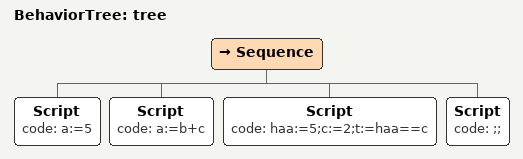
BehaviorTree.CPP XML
<?xml version="1.0" encoding="UTF-8"?>
<root BTCPP_format="4">
  <BehaviorTree ID="tree">
    <Sequence>
      <Script code="a:=5"/>
      <Script code="a:=b+c"/>
      <Script code="haa:=5;c:=2;t:=haa==c"/>
      <Script code=";;"/>
    </Sequence>
  </BehaviorTree>

</root>
